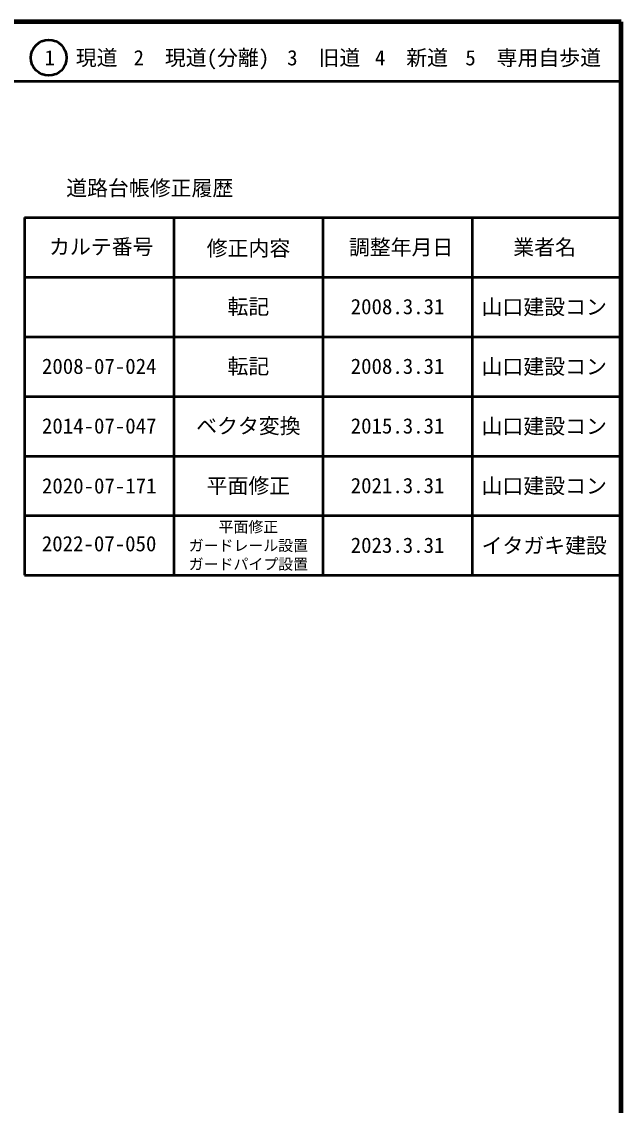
# Model space of a CAD drawing. Units: millimetres, scale not verified. Extents: x 40000 to 680000, y 20000 to 380000.
# Drawn here: x 579500 to 680000, y 198357 to 380000 of the extents above; entities that cross this region are included whole.
import ezdxf
from ezdxf.enums import TextEntityAlignment as Align

# ---------------------------------------------------------------- set-up
doc = ezdxf.new("R2010")
doc.units = ezdxf.units.MM
doc.header["$LTSCALE"] = 1000
for name, color, linetype, lineweight in [('M-TTL', 2, 'Continuous', 140), ('M-TTL-FRAM', 2, 'Continuous', 50), ('M-TTL-LINE', 7, 'Continuous', 50)]:
    doc.layers.add(name, color=color, linetype=linetype, lineweight=lineweight)
doc.layers.add('M-TTL-TXT', color=7, linetype='Continuous')
doc.styles.add('ＭＳ ゴシック', font='')
doc.styles.get('ＭＳ ゴシック').set_extended_font_data('MS Gothic')

msp = doc.modelspace()

# ---------------------------------------------------------------- linework, layer by layer
at = {"layer": 'M-TTL'}
for p, q in [((680000, 380000), (40000, 380000)), ((680000, 20000), (680000, 380000))]:
    msp.add_line(p, q, dxfattribs=at)
at = {"layer": 'M-TTL-FRAM'}
for p, q in [((580000, 347197), (580000, 287197)), ((580000, 347197), (680000, 347197)), ((580000, 287197), (680000, 287197))]:
    msp.add_line(p, q, dxfattribs=at)
at = {"layer": 'M-TTL-LINE'}
for p, q in [((40000, 370000), (680000, 370000)), ((605000, 347197), (605000, 287197)), ((630000, 347197), (630000, 287197)), ((655000, 347197), (655000, 287197)), ((580000, 337197), (680000, 337197)), ((580000, 327197), (680000, 327197)), ((580000, 317197), (680000, 317197)), ((580000, 307197), (680000, 307197)), ((580000, 297197), (680000, 297197))]:
    msp.add_line(p, q, dxfattribs=at)
msp.add_circle((584031, 373958), 3000, dxfattribs=at)

# ---------------------------------------------------------------- texts
at = {"layer": 'M-TTL-TXT', "style": 'ＭＳ ゴシック'}
for s, height, p in [('1\u3000現道', 2566, (589448, 373958)), ('2\u3000現道(分離)', 2566, (609619, 373958)), ('3\u3000旧道', 2566, (630121, 373958)), ('4\u3000新道', 2566, (644824, 373958)), ('5\u3000専用自歩道', 2566, (665228, 373958)), ('道路台帳修正履歴', 2566, (600968, 352113)), ('カルテ番号', 2566, (592839, 342277)), ('修正内容', 2566, (617509, 342023)), ('調整年月日', 2566, (643089, 342197)), ('業者名', 2566, (667134, 342197)), ('転記', 2566, (617500, 332245)), ('2008.3.31', 2566, (642500, 332245)), ('山口建設コン', 2566, (667077, 332189)), ('2008-07-024', 2566, (592500, 322245)), ('転記', 2566, (617500, 322245)), ('2008.3.31', 2566, (642500, 322245)), ('山口建設コン', 2566, (667077, 322189)), ('2014-07-047', 2566, (592500, 312245)), ('ベクタ変換', 2566, (617500, 312245)), ('2015.3.31', 2566, (642500, 312245)), ('山口建設コン', 2566, (667077, 312189)), ('2020-07-171', 2566, (592500, 302197)), ('平面修正', 2566, (617499, 302197)), ('2021.3.31', 2566, (642500, 302245)), ('山口建設コン', 2566, (667077, 302189)), ('平面修正', 1833, (617499, 295322)), ('ガードレール設置', 1833, (617499, 292197)), ('2023.3.31', 2566, (642500, 292245)), ('イタガキ建設', 2566, (667077, 292189)), ('ガードパイプ設置', 1833, (617499, 289072))]:
    msp.add_text(s, height=height, dxfattribs=at).set_placement(p, align=Align.MIDDLE_CENTER)
msp.add_text('2022-07-050', height=2566, dxfattribs=at).set_placement((582875, 290447), align=Align.BOTTOM_LEFT)

doc.saveas('drawing.dxf')
